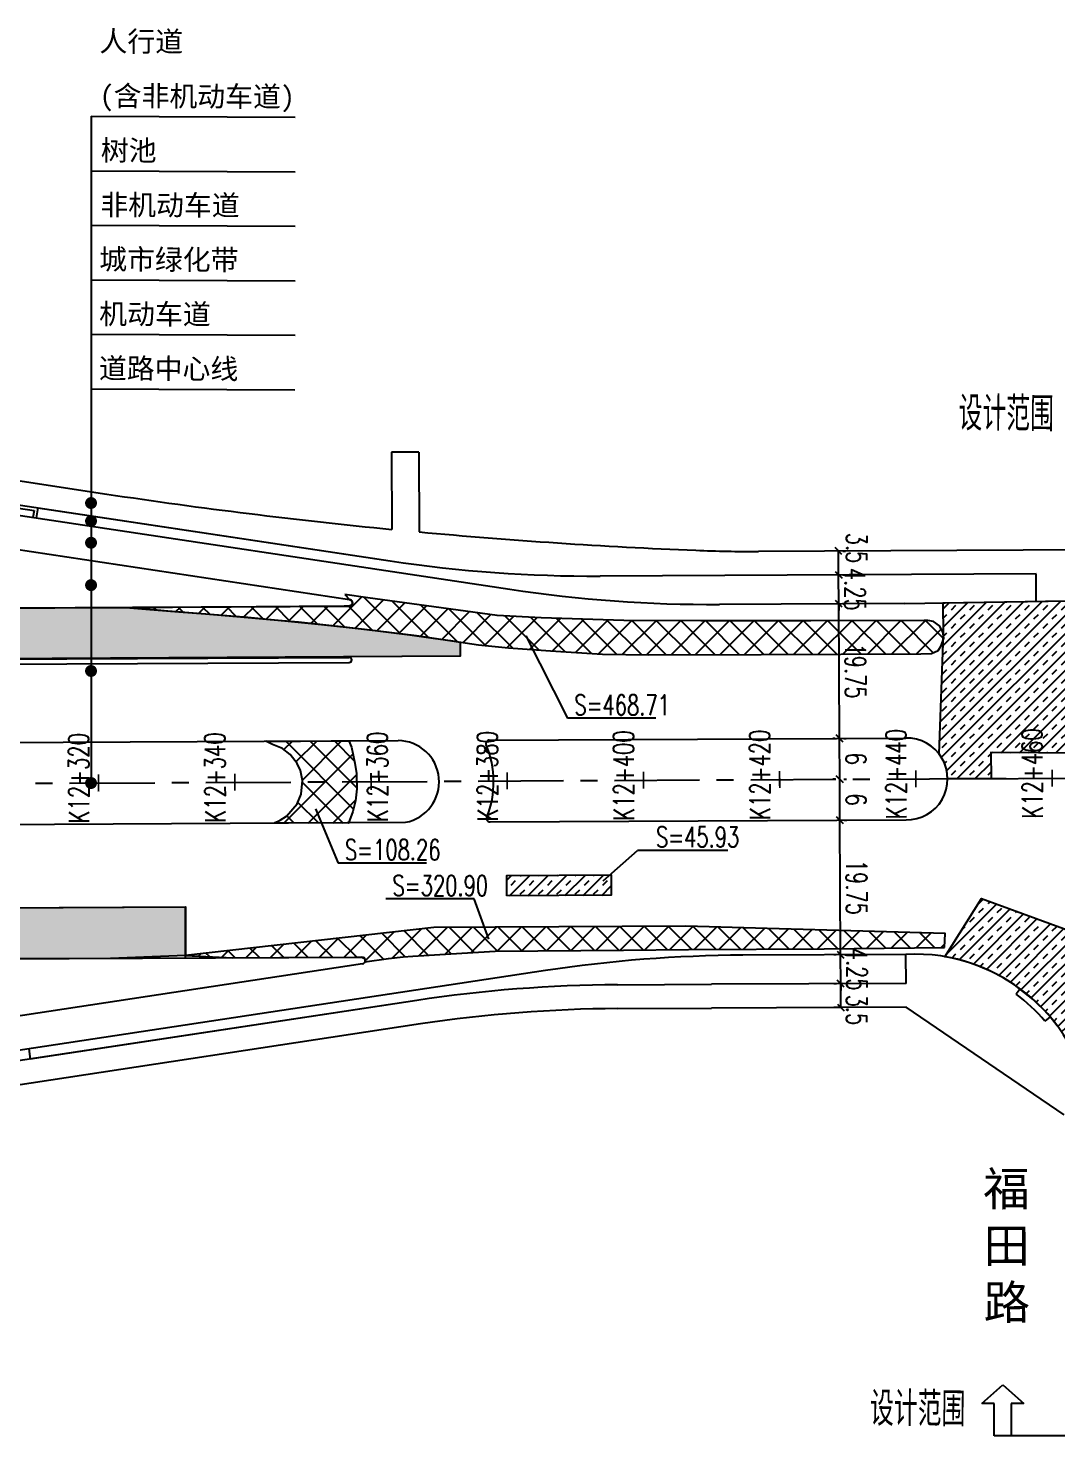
# Model space of a CAD drawing. Extents: x 113363 to 119694, y 18926 to 19620.
# Drawn here: x 116476.9 to 116627.9, y 19182.5 to 19389.1 of the extents above; entities that cross this region are included whole.
import ezdxf
from ezdxf.enums import TextEntityAlignment as Align

# ---------------------------------------------------------------- set-up
doc = ezdxf.new("R2010")
doc.units = 0
doc.linetypes.add('CENTER', pattern=[2, 1.25, -0.25, 0.25, -0.25])
doc.linetypes.add('CONTINOUS', pattern=[0])
for name, color, linetype in [('AXIS', 2, 'Continuous'), ('SGFW', 4, 'Continuous'), ('SZ-ZH-DIM', 7, 'Continuous'), ('人行道', 1, 'Continuous'), ('功能带', 2, 'Continuous'), ('对应标注', 1, 'Continuous'), ('护拦', 5, 'FENCELINE1'), ('无障碍', 3, 'Continuous'), ('树池绿化', 3, 'Continuous'), ('横断面宽度标注', 7, 'Continuous'), ('现状', 5, 'Continuous'), ('立道牙', 5, 'Continuous'), ('计量填充层1', 30, 'Continuous'), ('计量填充层2', 241, 'Continuous'), ('设计范围', 4, 'Continuous'), ('路网路名', 7, 'Continuous'), ('辅助填充', 3, 'Continuous')]:
    doc.layers.add(name, color=color, linetype=linetype)
doc.styles.add('H1', font='')
doc.styles.add('hysztext', font='txtd.shx', dxfattribs={"width": 0.7, "bigfont": 'hztxt.shx'})
doc.styles.add('HZO', font='', dxfattribs={"height": 15})
doc.styles.add('HZTXT', font='ROMANS', dxfattribs={"width": 0.75, "bigfont": 'HZTXT'})
doc.styles.add('txtd', font='txtd.shx', dxfattribs={"width": 0.7, "bigfont": 'hztxt.shx'})
doc.styles.get('H1').set_extended_font_data('宋体')
doc.styles.get('HZO').set_extended_font_data('宋体')
doc.linetypes.add('FENCELINE1', pattern='A,0.25,-0.1,[133,ltypeshp.shx,S=0.1,R=0,X=-0.1,Y=0],-0.1,1', length=1.45)
doc.dimstyles.get("Standard").update_dxf_attribs({"dimtxt": 3, "dimasz": 1, "dimexe": 1, "dimexo": 0.625, "dimgap": 0.9, "dimtad": 1, "dimdsep": 46, "dimtxsty": 'txtd', "dimblk": 'OBLIQUE', "dimcen": 0.09, "dimclrd": 256, "dimadec": 0, "dimazin": 0, "dimtfac": 1, "dimtix": 1, "dimtmove": 2, "dimatfit": 3, "dimfxl": 1, "dimtolj": 1, "dimtzin": 0, "dimlwd": -1, "dimarcsym": 0})

# ---------------------------------------------------------------- blocks, each defined once
blk = doc.blocks.new('_Oblique')
at = {"color": 0, "linetype": 'ByBlock', "lineweight": -2}
blk.add_line((-0.5, -0.5), (0.5, 0.5), dxfattribs=at)
blk = doc.blocks.new('*U155')
at = {"layer": '横断面宽度标注', "color": 0, "linetype": 'CONTINOUS', "lineweight": -2, "transparency": 16777216}
for p, q in [((116596.41, 19248.86), (116595.19, 19248.85)), ((116596.43, 19245.36), (116595.2, 19245.35))]:
    blk.add_line(p, q, dxfattribs=at)
at = {"layer": '横断面宽度标注', "linetype": 'CONTINOUS', "transparency": 16777216}
blk.add_line((116596.2, 19245.36), (116596.19, 19248.86), dxfattribs=at)
for p, rotation in [((116596.19, 19248.86), 90.28595695185344), ((116596.2, 19245.36), 270.2859569518534)]:
    blk.add_blockref('_Oblique', p, dxfattribs=dict(at, rotation=rotation))
at = {"layer": '横断面宽度标注', "color": 0, "linetype": 'CONTINOUS', "transparency": 16777216, "insert": (116598.53, 19245), "char_height": 3, "width": 0.000000001, "attachment_point": 5, "rotation": 270.286, "style": 'txtd'}
blk.add_mtext('\\A1;3.5', dxfattribs=at)
blk = doc.blocks.new('*U167')
at = {"layer": '横断面宽度标注', "linetype": 'CONTINOUS', "transparency": 16777216}
for p, q in [((116596.17, 19253.11), (116596.16, 19254.11)), ((116596.19, 19248.86), (116596.17, 19253.11)), ((116596.19, 19248.86), (116596.19, 19247.86))]:
    blk.add_line(p, q, dxfattribs=at)
at = {"layer": '横断面宽度标注', "color": 0, "linetype": 'CONTINOUS', "lineweight": -2, "transparency": 16777216}
for p, q in [((116596.79, 19253.11), (116597.17, 19253.11)), ((116595.56, 19248.85), (116595.19, 19248.85))]:
    blk.add_line(p, q, dxfattribs=at)
at = {"layer": '横断面宽度标注', "linetype": 'CONTINOUS', "transparency": 16777216}
for p, rotation in [((116596.17, 19253.11), 270.285956951854), ((116596.19, 19248.86), 90.28595695185399)]:
    blk.add_blockref('_Oblique', p, dxfattribs=dict(at, rotation=rotation))
at = {"layer": '横断面宽度标注', "color": 0, "linetype": 'CONTINOUS', "transparency": 16777216, "insert": (116598.58, 19250.99), "char_height": 3, "width": 0.000000001, "attachment_point": 5, "rotation": 270.286, "style": 'txtd'}
blk.add_mtext('\\A1;4.25', dxfattribs=at)
blk = doc.blocks.new('*U179')
at = {"layer": '横断面宽度标注', "linetype": 'CONTINOUS', "transparency": 16777216}
blk.add_line((116596.17, 19253.11), (116596.07, 19272.86), dxfattribs=at)
at = {"layer": '横断面宽度标注', "color": 0, "linetype": 'CONTINOUS', "lineweight": -2, "transparency": 16777216}
for p, q in [((116596.69, 19272.86), (116597.07, 19272.86)), ((116595.54, 19253.1), (116595.17, 19253.1))]:
    blk.add_line(p, q, dxfattribs=at)
at = {"layer": '横断面宽度标注', "linetype": 'CONTINOUS', "transparency": 16777216}
for p, rotation in [((116596.07, 19272.86), 90.28595695185399), ((116596.17, 19253.11), 270.285956951854)]:
    blk.add_blockref('_Oblique', p, dxfattribs=dict(at, rotation=rotation))
at = {"layer": '横断面宽度标注', "color": 0, "linetype": 'CONTINOUS', "transparency": 16777216, "insert": (116598.52, 19262.99), "char_height": 3, "width": 0.000000001, "attachment_point": 5, "rotation": 270.286, "style": 'txtd'}
blk.add_mtext('\\A1;19.75', dxfattribs=at)
blk = doc.blocks.new('*U190')
at = {"layer": '横断面宽度标注', "linetype": 'CONTINOUS', "transparency": 16777216}
blk.add_line((116596.07, 19272.86), (116596.04, 19278.86), dxfattribs=at)
at = {"layer": '横断面宽度标注', "color": 0, "linetype": 'CONTINOUS', "lineweight": -2, "transparency": 16777216}
for p, q in [((116596.66, 19278.86), (116597.04, 19278.86)), ((116596.69, 19272.86), (116597.07, 19272.86))]:
    blk.add_line(p, q, dxfattribs=at)
at = {"layer": '横断面宽度标注', "linetype": 'CONTINOUS', "transparency": 16777216}
for p, rotation in [((116596.04, 19278.86), 90.28595695185399), ((116596.07, 19272.86), 270.285956951854)]:
    blk.add_blockref('_Oblique', p, dxfattribs=dict(at, rotation=rotation))
at = {"layer": '横断面宽度标注', "color": 0, "linetype": 'CONTINOUS', "transparency": 16777216, "insert": (116598.45, 19275.87), "char_height": 3, "width": 0.000000001, "attachment_point": 5, "rotation": 270.286, "style": 'txtd'}
blk.add_mtext('\\A1;6', dxfattribs=at)
blk = doc.blocks.new('*U192')
at = {"layer": '横断面宽度标注', "linetype": 'CONTINOUS', "transparency": 16777216}
blk.add_line((116596.04, 19278.86), (116596.01, 19284.86), dxfattribs=at)
at = {"layer": '横断面宽度标注', "color": 0, "linetype": 'CONTINOUS', "lineweight": -2, "transparency": 16777216}
for p, q in [((116596.63, 19284.86), (116597.01, 19284.86)), ((116595.41, 19278.85), (116595.04, 19278.85))]:
    blk.add_line(p, q, dxfattribs=at)
at = {"layer": '横断面宽度标注', "linetype": 'CONTINOUS', "transparency": 16777216}
for p, rotation in [((116596.01, 19284.86), 90.28595695185399), ((116596.04, 19278.86), 270.285956951854)]:
    blk.add_blockref('_Oblique', p, dxfattribs=dict(at, rotation=rotation))
at = {"layer": '横断面宽度标注', "color": 0, "linetype": 'CONTINOUS', "transparency": 16777216, "insert": (116598.42, 19281.87), "char_height": 3, "width": 0.000000001, "attachment_point": 5, "rotation": 270.286, "style": 'txtd'}
blk.add_mtext('\\A1;6', dxfattribs=at)
blk = doc.blocks.new('*U193')
at = {"layer": '横断面宽度标注', "linetype": 'CONTINOUS', "transparency": 16777216}
blk.add_line((116596.01, 19284.86), (116595.91, 19304.61), dxfattribs=at)
at = {"layer": '横断面宽度标注', "color": 0, "linetype": 'CONTINOUS', "lineweight": -2, "transparency": 16777216}
for p, q in [((116596.53, 19304.61), (116596.91, 19304.61)), ((116595.38, 19284.85), (116595.01, 19284.85))]:
    blk.add_line(p, q, dxfattribs=at)
at = {"layer": '横断面宽度标注', "linetype": 'CONTINOUS', "transparency": 16777216}
for p, rotation in [((116595.91, 19304.61), 90.28595695185399), ((116596.01, 19284.86), 270.285956951854)]:
    blk.add_blockref('_Oblique', p, dxfattribs=dict(at, rotation=rotation))
at = {"layer": '横断面宽度标注', "color": 0, "linetype": 'CONTINOUS', "transparency": 16777216, "insert": (116598.36, 19294.74), "char_height": 3, "width": 0.000000001, "attachment_point": 5, "rotation": 270.286, "style": 'txtd'}
blk.add_mtext('\\A1;19.75', dxfattribs=at)
blk = doc.blocks.new('*U194')
at = {"layer": '横断面宽度标注', "linetype": 'CONTINOUS', "transparency": 16777216}
for p, q in [((116595.89, 19308.86), (116595.88, 19309.86)), ((116595.91, 19304.61), (116595.89, 19308.86)), ((116595.91, 19304.61), (116595.91, 19303.61))]:
    blk.add_line(p, q, dxfattribs=at)
at = {"layer": '横断面宽度标注', "color": 0, "linetype": 'CONTINOUS', "lineweight": -2, "transparency": 16777216}
for p, q in [((116596.51, 19308.86), (116596.89, 19308.86)), ((116596.53, 19304.61), (116596.91, 19304.61))]:
    blk.add_line(p, q, dxfattribs=at)
at = {"layer": '横断面宽度标注', "linetype": 'CONTINOUS', "transparency": 16777216}
for p, rotation in [((116595.89, 19308.86), 270.285956951854), ((116595.91, 19304.61), 90.28595695185399)]:
    blk.add_blockref('_Oblique', p, dxfattribs=dict(at, rotation=rotation))
at = {"layer": '横断面宽度标注', "color": 0, "linetype": 'CONTINOUS', "transparency": 16777216, "insert": (116598.3, 19306.74), "char_height": 3, "width": 0.000000001, "attachment_point": 5, "rotation": 270.286, "style": 'txtd'}
blk.add_mtext('\\A1;4.25', dxfattribs=at)
blk = doc.blocks.new('*U195')
at = {"layer": '横断面宽度标注', "linetype": 'CONTINOUS', "transparency": 16777216}
blk.add_line((116595.89, 19308.86), (116595.87, 19312.36), dxfattribs=at)
at = {"layer": '横断面宽度标注', "color": 0, "linetype": 'CONTINOUS', "lineweight": -2, "transparency": 16777216}
for p, q in [((116596.49, 19312.36), (116596.87, 19312.36)), ((116596.51, 19308.86), (116596.89, 19308.86))]:
    blk.add_line(p, q, dxfattribs=at)
at = {"layer": '横断面宽度标注', "linetype": 'CONTINOUS', "transparency": 16777216}
for p, rotation in [((116595.87, 19312.36), 90.28595695185399), ((116595.89, 19308.86), 270.285956951854)]:
    blk.add_blockref('_Oblique', p, dxfattribs=dict(at, rotation=rotation))
at = {"layer": '横断面宽度标注', "color": 0, "linetype": 'CONTINOUS', "transparency": 16777216, "insert": (116598.53, 19312.8), "char_height": 3, "width": 0.000000001, "attachment_point": 5, "rotation": 270.286, "style": 'txtd'}
blk.add_mtext('\\A1;3.5', dxfattribs=at)

msp = doc.modelspace()

# ---------------------------------------------------------------- hatches: boundary and pattern name
at = {"layer": '计量填充层1'}
h = msp.add_hatch(dxfattribs=at)
h.set_pattern_fill('NET', color=256, scale=0.8, angle=45, style=0)
h.paths.add_polyline_path([(116523.404, 19305.959), (116524.063, 19305.242), (116524.354, 19305.088), (116524.488, 19304.761), (116524.359, 19304.412), (116523.991, 19304.247), (116523.293, 19304.244), (116522.65, 19304.241), (116516.674, 19304.211), (116510.369, 19304.179), (116502.288, 19304.139), (116492.193, 19304.089), (116497.401, 19303.565), (116509.128, 19302.636), (116519.969, 19301.594), (116526.286, 19300.908), (116533.914, 19299.942), (116538.434, 19299.272), (116543.018, 19298.594), (116547.41, 19298.127), (116553.602, 19297.712), (116561.198, 19297.203), (116568.033, 19297.139), (116584.522, 19297.162), (116607.978, 19297.28), (116609.505, 19297.31), (116610.494, 19297.779), (116610.956, 19298.441), (116611.312, 19299.566), (116611.189, 19300.488), (116610.677, 19301.387), (116609.839, 19301.997), (116608.968, 19302.168), (116608.422, 19302.15), (116591.815, 19302.124), (116575.658, 19302.096), (116564.363, 19302.146), (116552.186, 19302.578), (116545.749, 19302.912), (116536.431, 19304.183), (116526.752, 19305.503)])
h = msp.add_hatch(dxfattribs=at)
h.set_pattern_fill('NET', color=256, scale=0.8, angle=45, style=0)
h.set_pattern_definition([(45, (-0.0498, -0.2383), (-1.796051224, 1.796051224), []), (135, (-0.0498, -0.2383), (-1.796051224, -1.796051224), [])])
h.paths.add_polyline_path([(116511.764, 19284.436), (116516.868, 19284.461), (116523.964, 19284.497), (116524.345, 19283.577), (116524.848, 19281.212), (116525.098, 19279.681), (116525.158, 19277.465), (116524.951, 19275.689), (116524.569, 19274.114), (116523.926, 19272.411), (116513.056, 19272.442), (116513.875, 19272.836), (116514.808, 19273.418), (116516.398, 19275.239), (116516.984, 19276.686), (116517.158, 19278.667), (116516.853, 19280.139), (116516.397, 19281.152), (116515.356, 19282.5), (116514.204, 19283.375), (116512.766, 19283.981)])
h = msp.add_hatch(dxfattribs=at)
h.set_pattern_fill('NET', color=256, scale=0.8, angle=45, style=0)
h.paths.add_polyline_path([(116611.43, 19254.17), (116611.531, 19256.199), (116599.45, 19256.551), (116585.378, 19256.962), (116573.461, 19257.311), (116545.448, 19257.136), (116536.461, 19257.08), (116500, 19253.01), (116506.939, 19252.662), (116513.821, 19252.696), (116524.811, 19252.751), (116525.882, 19252.756), (116526.284, 19252.556), (116526.383, 19252.294), (116526.309, 19252.042), (116529.797, 19252.539), (116531.949, 19252.795), (116533.376, 19252.891), (116538.94, 19253.237), (116545.43, 19253.641), (116564.31, 19253.778), (116573.824, 19253.848), (116593.745, 19253.993)])
at = {"layer": '计量填充层2'}
h = msp.add_hatch(dxfattribs=at)
h.set_pattern_fill('TRANS', color=256, scale=0.4, angle=45, style=0)
h.paths.add_polyline_path([(116540.299, 19298.996), (116540.311, 19296.918), (116428.995, 19296.273), (116429.491, 19296.813), (116429.31, 19297.159), (116427.362, 19297.347), (116378.402, 19299.551), (116368.314, 19299.97), (116323.077, 19299.744), (116307.22, 19299.789), (116258.99, 19299.557), (116213.718, 19299.368), (116192.121, 19299.322), (116178.041, 19299.293), (116135.653, 19298.809), (115975.916, 19298.012), (115968.203, 19299.301), (115910.417, 19299.671), (115904.744, 19300), (115890.385, 19299.835), (115810.954, 19299.439), (115785.566, 19299.335), (115774.813, 19299.672), (115768.256, 19300.592), (115763.076, 19302.963), (115755.183, 19308.803), (115755.276, 19309.789), (115752.029, 19313.518), (115749.546, 19317.026), (115747.688, 19320.46), (115754.376, 19323.854), (115756.562, 19320.169), (115759.085, 19316.888), (115761.579, 19314.358), (115764.2, 19312.258), (115768.175, 19309.885), (115770.958, 19308.684), (115775.48, 19307.39), (115779.964, 19306.828), (115782.958, 19306.799), (115813.309, 19306.95), (115820.588, 19306.911), (115824.175, 19307.333), (115825.464, 19308.625), (115825.757, 19310.48), (115824.996, 19312.038), (115823.86, 19312.803), (115822.781, 19312.998), (115822.759, 19317.498), (115823.695, 19317.502), (115825.276, 19317.705), (115827.002, 19318.474), (115827.884, 19319.174), (115828.817, 19320.323), (115829.454, 19321.706), (115829.69, 19322.823), (115829.729, 19323.517), (115836.729, 19323.51), (115836.763, 19316.818), (115837.165, 19314.688), (115837.529, 19313.913), (115838.404, 19312.723), (115839.792, 19311.634), (115841.2, 19311.054), (115842.341, 19310.862), (115844.377, 19310.855), (115899.932, 19311.133), (115914.942, 19309.208), (115968.249, 19309.474), (115970.303, 19309.847), (115971.646, 19310.548), (115972.499, 19311.269), (115973.211, 19312.145), (115973.934, 19313.647), (115974.167, 19314.687), (115974.219, 19315.504), (115981.219, 19315.538), (115981.328, 19314.427), (115981.634, 19313.375), (115982.143, 19312.368), (115982.805, 19311.505), (115983.433, 19310.914), (115984.433, 19310.254), (115985.468, 19309.829), (115986.511, 19309.61), (115987.249, 19309.569), (116042.766, 19309.846), (116026.556, 19308.632), (116000, 19306.689), (115991.087, 19306.699), (115990.486, 19306.545), (115989.792, 19305.895), (115989.485, 19305.536), (115989.074, 19304.298), (115989.17, 19303.575), (115989.521, 19302.694), (115990.064, 19302.117), (115990.795, 19301.699), (116009.429, 19301.888), (116074.154, 19302.21), (116091.21, 19302.299), (116094.412, 19302.542), (116096.229, 19302.798), (116099.082, 19303.264), (116101.221, 19303.718), (116103.949, 19304.365), (116107.439, 19305.429), (116109.32, 19306.119), (116111.374, 19307.06), (116116.209, 19309.785), (116117.565, 19310.591), (116118.858, 19311.465), (116120.48, 19312.709), (116121.791, 19313.741), (116124.353, 19315.414), (116126.322, 19316.884), (116128.102, 19318.451), (116129.505, 19319.88), (116131.078, 19321.74), (116134.23, 19325.789), (116139.751, 19321.49), (116137.773, 19318.95), (116136.288, 19316.982), (116134.802, 19315.3), (116133.344, 19313.783), (116131.514, 19312.101), (116130.301, 19310.834), (116128.714, 19309.155), (116127.596, 19307.791), (116127.292, 19307.005), (116127.356, 19306.092), (116127.743, 19305.402), (116128.78, 19304.769), (116158.924, 19305.483), (116183.112, 19305.946), (116216.353, 19306.204), (116233.412, 19306.383), (116249.513, 19306.673), (116253.988, 19307.22), (116261.527, 19309.277), (116265.899, 19311.446), (116269.208, 19313.464), (116273.202, 19315.896), (116276.102, 19317.666), (116280.35, 19312.102), (116279.615, 19311.554), (116278.453, 19310.736), (116277.409, 19310.049), (116275.62, 19308.972), (116274.664, 19308.445), (116274.4, 19308.017), (116274.584, 19307.617), (116274.782, 19307.518), (116274.902, 19307.504), (116332.927, 19307.794), (116333.625, 19307.934), (116334.049, 19308.433), (116333.934, 19309.371), (116333.13, 19309.97), (116332.154, 19310.61), (116331.308, 19311.189), (116329.72, 19312.337), (116328.264, 19313.465), (116326.227, 19315.177), (116324.206, 19317.046), (116329.081, 19322.07), (116330.042, 19321.068), (116332.54, 19319.01), (116334.727, 19317.345), (116337.335, 19315.593), (116340.862, 19313.575), (116345.37, 19311.511), (116352.09, 19309.365), (116355.157, 19308.72), (116357.515, 19308.359), (116360.781, 19308.047), (116373.846, 19307.998), (116417.222, 19308.214), (116417.69, 19308.546), (116417.714, 19308.788), (116417.421, 19309.192), (116416.777, 19309.709), (116415.548, 19310.74), (116413.751, 19312.359), (116411.57, 19314.523), (116410.344, 19315.849), (116408.817, 19317.626), (116407.45, 19319.378), (116398.908, 19330.743), (116404.504, 19334.948), (116413.45, 19323.045), (116415.483, 19320.602), (116416.903, 19319.076), (116418.16, 19317.825), (116420.043, 19316.107), (116421.86, 19314.606), (116423.68, 19313.24), (116425.301, 19312.126), (116427.22, 19310.925), (116429.207, 19309.803), (116431.546, 19308.63), (116433.796, 19307.641), (116436.074, 19306.763), (116438.697, 19305.92), (116441.571, 19305.167), (116444.323, 19304.614), (116445.884, 19304.372), (116447.772, 19304.145), (116450.516, 19303.944), (116452.873, 19303.893), (116456.54, 19303.911), (116487.254, 19304.064), (116491.219, 19304.055), (116506.4, 19302.852), (116509.727, 19302.578), (116512.404, 19302.321), (116516.598, 19301.96), (116523.737, 19301.185), (116528.205, 19300.665), (116532.946, 19300.064), (116536.695, 19299.53)])
h.paths.add_polyline_path([(116254.058, 19304.92), (116268.677, 19304.92), (116268.677, 19300.849), (116254.058, 19300.849)])
h = msp.add_hatch(dxfattribs=at)
h.set_pattern_fill('TRANS', color=256, scale=0.3, angle=45, style=0)
edge = h.paths.add_edge_path()
edge.add_line((116611.302, 19300.016), (116611.226, 19304.746))
edge.add_line((116611.226, 19304.746), (116635.265, 19305.133))
edge.add_line((116635.265, 19305.133), (116636.633, 19305.216))
edge.add_line((116636.633, 19305.216), (116637.758, 19305.584))
edge.add_line((116637.758, 19305.584), (116638.605, 19306.085))
edge.add_line((116638.605, 19306.085), (116639.311, 19306.713))
edge.add_line((116639.311, 19306.713), (116640.054, 19307.75))
edge.add_line((116640.054, 19307.75), (116640.541, 19309.077))
edge.add_line((116640.541, 19309.077), (116640.634, 19309.872))
edge.add_line((116640.634, 19309.872), (116640.634, 19330.735))
edge.add_line((116640.634, 19330.735), (116656.634, 19330.735))
edge.add_line((116656.634, 19330.735), (116656.612, 19306.159))
edge.add_line((116656.612, 19306.159), (116657.203, 19304.385))
edge.add_line((116657.203, 19304.385), (116657.73, 19303.157))
edge.add_line((116657.73, 19303.157), (116658.63, 19301.867))
edge.add_line((116658.63, 19301.867), (116659.69, 19300.513))
edge.add_line((116659.69, 19300.513), (116660.534, 19299.785))
edge.add_line((116660.534, 19299.785), (116661.612, 19299.062))
edge.add_line((116661.612, 19299.062), (116663.135, 19298.341))
edge.add_line((116663.135, 19298.341), (116664.434, 19297.954))
edge.add_line((116664.434, 19297.954), (116666.104, 19297.723))
edge.add_line((116666.104, 19297.723), (116667.622, 19297.714))
edge.add_line((116667.622, 19297.714), (116682.668, 19297.789))
edge.add_line((116682.668, 19297.789), (116682.698, 19291.789))
edge.add_line((116682.698, 19291.789), (116639.318, 19291.844))
edge.add_line((116639.318, 19291.844), (116639.318, 19282.65))
edge.add_line((116639.318, 19282.65), (116618.257, 19282.771))
edge.add_line((116618.257, 19282.771), (116618.276, 19278.968))
edge.add_line((116618.276, 19278.968), (116611.894, 19278.936))
edge.add_line((116611.894, 19278.936), (116611.753, 19280.199))
edge.add_line((116611.753, 19280.199), (116611.367, 19281.366))
edge.add_line((116611.367, 19281.366), (116610.636, 19282.583))
edge.add_line((116610.636, 19282.583), (116611.273, 19300.199))
h = msp.add_hatch(dxfattribs=at)
h.set_pattern_fill('TRANS', color=256, scale=0.4, angle=45, style=0)
h.paths.add_polyline_path([(116500, 19260.127), (116500, 19253.01), (116488.979, 19252.572), (116479.247, 19252.523), (116474.11, 19252.498), (116467.083, 19252.497), (116460.868, 19252.444), (116453.304, 19252.381), (116448.486, 19252.014), (116445.247, 19251.637), (116439.509, 19250.439), (116433.815, 19248.075), (116430.231, 19246.091), (116425.109, 19242.714), (116421.641, 19239.673), (116418.945, 19237.366), (116415.232, 19233.116), (116409.71, 19237.415), (116413.473, 19242.248), (116415.17, 19244.427), (116417.558, 19247.494), (116417.763, 19247.757), (116417.965, 19248.505), (116417.63, 19249.126), (116416.91, 19249.369), (116416.147, 19249.284), (116414.857, 19249.139), (116413.785, 19249.69), (116409.74, 19249.673), (116400.714, 19249.321), (116380.003, 19248.514), (116367.91, 19248.094), (116353.608, 19247.899), (116341.994, 19247.863), (116327.205, 19247.817), (116313.604, 19247.74), (116301.847, 19247.654), (116294.703, 19247.362), (116291.175, 19247.084), (116287.903, 19246.683), (116285.515, 19246.295), (116282.543, 19245.079), (116278.935, 19243.584), (116273.828, 19241.252), (116270.022, 19239.341), (116267.286, 19237.504), (116265.004, 19235.597), (116263.05, 19233.171), (116261.754, 19231.536), (116260.642, 19230.61), (116254.947, 19234.68), (116256.19, 19236.333), (116257.172, 19237.528), (116258.432, 19238.942), (116259.724, 19240.27), (116261.462, 19241.886), (116263.064, 19243.226), (116264.497, 19244.318), (116265.336, 19244.914), (116265.648, 19245.127), (116266.035, 19245.639), (116266.004, 19246.352), (116265.698, 19246.745), (116265.347, 19246.92), (116264.796, 19246.953), (116247.756, 19246.868), (116231.93, 19246.789), (116222.697, 19246.743), (116218.106, 19246.72), (116216.029, 19246.71), (116212.788, 19246.693), (116210.127, 19246.68), (116209.27, 19246.676), (116208.825, 19246.399), (116208.773, 19246.142), (116208.898, 19245.844), (116209.162, 19245.672), (116210.066, 19245.208), (116213.039, 19243.741), (116215.121, 19242.056), (116217.384, 19240.29), (116219.167, 19238.71), (116220.958, 19236.925), (116222.067, 19235.705), (116223.6, 19233.844), (116224.388, 19232.796), (116225.562, 19231.061), (116226.242, 19230.014), (116220.277, 19226.36), (116219.352, 19227.79), (116218.283, 19229.274), (116216.678, 19231.233), (116215.253, 19232.755), (116213.986, 19234.299), (116212.072, 19236.109), (116210.102, 19237.681), (116208.175, 19239.058), (116206.092, 19240.385), (116204.771, 19241.148), (116202.908, 19242.127), (116199.303, 19243.728), (116196.309, 19244.787), (116193.455, 19245.585), (116191.061, 19246.104), (116188.752, 19246.48), (116184.864, 19246.839), (116181.323, 19246.944), (116137.055, 19248.115), (116129.163, 19248.323), (116128.553, 19248.283), (116128.1, 19248.088), (116127.775, 19247.826), (116127.62, 19247.637), (116127.466, 19247.386), (116130.084, 19243.764), (116130.858, 19242.682), (116128.354, 19242.772), (116128.092, 19242.696), (116127.958, 19242.312), (116128.028, 19242.162), (116128.473, 19241.608), (116129.203, 19241.138), (116130.684, 19240.135), (116132.358, 19238.919), (116134.043, 19237.598), (116137.365, 19234.677), (116140.101, 19231.898), (116142.594, 19229.03), (116143.844, 19227.485), (116144.87, 19226.342), (116138.765, 19221.172), (116135.888, 19224.641), (116133.938, 19226.996), (116131.928, 19229.355), (116130.287, 19231.262), (116128.173, 19233.684), (116126.612, 19235.472), (116124.326, 19237.507), (116121.531, 19239.824), (116119.29, 19241.47), (116116.696, 19243.187), (116113.697, 19244.884), (116110.191, 19246.409), (116105.617, 19247.995), (116102.545, 19248.879), (116097.679, 19249.75), (116094.28, 19250.132), (116079.428, 19250.258), (116066.844, 19250.219), (116059.866, 19250.198), (116051.76, 19250.308), (116047.276, 19250.369), (116041.289, 19250.62), (116039.148, 19250.771), (116034.996, 19251.09), (116030.886, 19251.43), (116026.463, 19251.973), (116022.519, 19252.497), (116020.118, 19252.828), (116016.022, 19253.317), (116011.84, 19253.691), (116023.804, 19253.75), (116031.456, 19253.788), (116040.759, 19253.835), (116050.92, 19253.886), (116062.461, 19253.943), (116069.99, 19253.981), (116077.397, 19254.018), (116087.497, 19254.068), (116095.21, 19254.107), (116107.798, 19254.169), (116138.237, 19254.321), (116152.343, 19254.392), (116174.911, 19254.504), (116202.24, 19254.497), (116222.144, 19254.74), (116241.573, 19254.796), (116267.164, 19254.965), (116283.772, 19255.048), (116298.657, 19255.122), (116310.723, 19255.182), (116342.314, 19255.34), (116359.078, 19255.424), (116373.144, 19255.701), (116388.987, 19256.348), (116402.624, 19256.88), (116417.849, 19257.473), (116428.722, 19257.897), (116428.986, 19259.773), (116453.727, 19259.896), (116453.666, 19272.146), (116463.972, 19272.197), (116464.033, 19259.947)])
h = msp.add_hatch(dxfattribs=at)
h.set_pattern_fill('TRANS', color=256, scale=0.3, angle=45, style=0)
h.paths.add_polyline_path([(116547.178, 19261.746), (116547.163, 19264.746), (116562.472, 19264.822), (116562.487, 19261.822)])
h = msp.add_hatch(dxfattribs=at)
h.set_pattern_fill('TRANS', color=256, scale=0.3, angle=45, style=0)
h.paths.add_polyline_path([(116611.484, 19252.815), (116616.871, 19261.341), (116632.928, 19255.498), (116634.731, 19254.102), (116636.739, 19252.265), (116639.163, 19249.531), (116640.571, 19247.584), (116641.627, 19245.876), (116642.681, 19243.868), (116643.594, 19241.76), (116644.395, 19239.425), (116645.315, 19236), (116646.915, 19233.61), (116648.457, 19232.507), (116650.458, 19231.843), (116652.702, 19231.86), (116654.58, 19232.493), (116655.756, 19233.263), (116656.661, 19234.16), (116657.436, 19235.318), (116657.972, 19236.676), (116658.587, 19239.426), (116659.453, 19242.277), (116660.214, 19244.247), (116661.069, 19246.116), (116662.228, 19248.267), (116663.181, 19249.8), (116664.708, 19251.94), (116666.74, 19254.333), (116667.606, 19255.232), (116667.925, 19255.546), (116681.345, 19260.709), (116694.806, 19264.579), (116696.985, 19260.026), (116691.846, 19258.433), (116688.129, 19256.7), (116685.048, 19254.827), (116680.938, 19251.55), (116679.392, 19250.022), (116676.105, 19246.01), (116673.606, 19241.869), (116672.268, 19238.934), (116670.71, 19234.041), (116669.633, 19222.197), (116669.75, 19182.778), (116669.75, 19182.487), (116664, 19182.487), (116664, 19215.522), (116663.848, 19216.053), (116663.668, 19216.267), (116663.272, 19216.484), (116662.842, 19216.51), (116662.528, 19216.404), (116662.19, 19216.109), (116662.062, 19215.868), (116662, 19215.522), (116662, 19182.487), (116641, 19182.487), (116641, 19215.522), (116640.934, 19215.879), (116640.714, 19216.222), (116640.469, 19216.406), (116640.199, 19216.502), (116639.922, 19216.519), (116639.545, 19216.413), (116639.277, 19216.214), (116639.088, 19215.932), (116639.006, 19215.631), (116639, 19215.522), (116639, 19182.487), (116633, 19182.487), (116633, 19229.611), (116632.69, 19231.848), (116632.277, 19233.715), (116631.582, 19235.964), (116630.644, 19238.231), (116629.588, 19240.245), (116627.977, 19242.689), (116626.585, 19244.405), (116624.458, 19246.545), (116621.705, 19248.697), (116620.112, 19249.696), (116618.297, 19250.652), (116616.334, 19251.492), (116615.114, 19251.921), (116613.789, 19252.312), (116612.388, 19252.644)])

# ---------------------------------------------------------------- linework, layer by layer
at = {"layer": 'AXIS', "color": 211, "linetype": 'CENTER', "ltscale": 10}
msp.add_line((113543.008, 19263.619), (119536.495, 19293.532), dxfattribs=at)
at = {"layer": 'SZ-ZH-DIM'}
for points in [[(116547.22, 19279.863, 0.25, 0.25, 0), (116547.233, 19277.363, 0.25, 0.25, 0)], [(116567.22, 19279.963, 0.25, 0.25, 0), (116567.232, 19277.463, 0.25, 0.25, 0)], [(116587.22, 19280.063, 0.25, 0.25, 0), (116587.232, 19277.563, 0.25, 0.25, 0)], [(116607.219, 19280.162, 0.25, 0.25, 0), (116607.232, 19277.662, 0.25, 0.25, 0)], [(116627.219, 19280.262, 0.25, 0.25, 0), (116627.232, 19277.762, 0.25, 0.25, 0)], [(116487.221, 19279.563, 0.25, 0.25, 0), (116487.233, 19277.063, 0.25, 0.25, 0)], [(116507.221, 19279.663, 0.25, 0.25, 0), (116507.233, 19277.163, 0.25, 0.25, 0)], [(116527.22, 19279.763, 0.25, 0.25, 0), (116527.233, 19277.263, 0.25, 0.25, 0)]]:
    msp.add_lwpolyline(points, format="xyseb", dxfattribs=at)
at = {"layer": '人行道', "linetype": 'Continuous'}
for p, q in [((116445.837, 19327.144), (116488.415, 19320.727)), ((116534.226, 19326.866), (116530.226, 19326.847)), ((116530.226, 19326.847), (116530.278, 19315.543)), ((116534.226, 19326.866), (116534.279, 19315.164))]:
    msp.add_line(p, q, dxfattribs=at)
at = {"layer": '人行道'}
for p, q in [((116634.149, 19312.547), (116584.106, 19312.297)), ((116563.443, 19245.193), (116577.233, 19245.262)), ((116605.796, 19245.405), (116577.233, 19245.262)), ((116629, 19229.611), (116605.796, 19245.405)), ((116534.468, 19242.937), (116447.415, 19229.742))]:
    msp.add_line(p, q, dxfattribs=at)
at = {"layer": '人行道', "linetype": 'Continuous'}
for start, end in [(261.42917, 264.450591), (264.738478, 267.656616)]:
    msp.add_arc((116607.641, 20111.793), 800, start, end, dxfattribs=at)
at = {"layer": '人行道', "linetype": 'CONTINOUS'}
msp.add_arc((116583.108, 19512.295), 200, 267.65662, 270.28596, dxfattribs=at)
at = {"layer": '人行道'}
msp.add_arc((116564.441, 19045.196), 200, 90.28596, 98.61896, dxfattribs=at)
at = {"layer": '功能带', "linetype": 'CONTINOUS'}
for p, q in [((116486.117, 19376.179), (116486.117, 19278.308)), ((116486.117, 19376.179), (116516.107, 19376.029)), ((116486.157, 19368.179), (116516.107, 19368.029)), ((116486.157, 19360.179), (116516.107, 19360.029)), ((116486.117, 19352.179), (116516.067, 19352.029)), ((116486.117, 19344.179), (116516.067, 19344.029)), ((116486.077, 19336.179), (116516.027, 19336.029))]:
    msp.add_line(p, q, dxfattribs=at)
for points in [[(116485.747, 19319.464, 1, 1, 1), (116486.487, 19319.341, 1, 1, 1)], [(116485.747, 19316.821, 1, 1, 1), (116486.487, 19316.699, 1, 1, 1)], [(116485.747, 19313.637, 1, 1, 1), (116486.487, 19313.514, 1, 1, 1)], [(116485.747, 19307.417, 1, 1, 1), (116486.487, 19307.295, 1, 1, 1)], [(116485.747, 19294.813, 1, 1, 1), (116486.487, 19294.691, 1, 1, 1)], [(116485.747, 19278.369, 1, 1, 1), (116486.487, 19278.247, 1, 1, 1)]]:
    msp.add_lwpolyline(points, format="xyseb", close=True, dxfattribs=at)
at = {"layer": '对应标注', "linetype": 'CONTINOUS'}
for p, q in [((116549.949, 19299.891), (116556.075, 19287.803)), ((116569.047, 19287.803), (116556.075, 19287.803)), ((116519.074, 19274.499), (116522.391, 19266.56)), ((116561.301, 19263.972), (116566.342, 19268.398)), ((116579.636, 19268.398), (116566.342, 19268.398)), ((116535.364, 19266.56), (116522.391, 19266.56)), ((116542.352, 19261.299), (116529.38, 19261.299)), ((116544.501, 19255.379), (116542.352, 19261.299))]:
    msp.add_line(p, q, dxfattribs=at)
at = {"layer": '护拦', "ltscale": 2}
msp.add_line((116611.894, 19278.936), (116716.386, 19279.457), dxfattribs=at)
at = {"layer": '无障碍', "linetype": 'CONTINOUS'}
for p, q in [((116472.8, 19319.036), (116477.744, 19318.29)), ((116477.744, 19318.29), (116477.584, 19317.303)), ((116622.532, 19248.113), (116621.938, 19247.308)), ((116626.945, 19243.988), (116626.182, 19243.342))]:
    msp.add_line(p, q, dxfattribs=at)
msp.add_arc((116607.089, 19227.163), 25.026, 40.27719, 53.606, dxfattribs=at)
at = {"layer": '树池绿化', "linetype": 'CONTINOUS'}
for p, q in [((116445.315, 19323.684), (116530.052, 19310.912)), ((116478.319, 19318.709), (116478.078, 19317.229)), ((116478.319, 19318.709), (116530.052, 19310.912)), ((116624.891, 19309.001), (116560.857, 19308.681)), ((116624.891, 19309.001), (116560.857, 19308.681)), ((116624.911, 19304.967), (116624.891, 19309.001)), ((116624.911, 19304.967), (116624.891, 19309.001)), ((116605.778, 19248.905), (116605.757, 19253.155)), ((116605.778, 19248.905), (116605.757, 19253.155)), ((116563.425, 19248.693), (116577.216, 19248.762)), ((116563.425, 19248.693), (116577.216, 19248.762)), ((116605.778, 19248.905), (116577.216, 19248.762)), ((116605.778, 19248.905), (116577.216, 19248.762)), ((116533.944, 19246.398), (116446.891, 19233.203)), ((116533.944, 19246.398), (116477.201, 19237.797)), ((116476.98, 19239.281), (116477.201, 19237.797))]:
    msp.add_line(p, q, dxfattribs=at)
for centre, radius, start, end in [((116559.859, 19508.679), 200, 261.42917, 270.28596), ((116559.859, 19508.679), 200, 261.42917, 270.28596), ((116564.441, 19045.196), 203.5, 90.28596, 98.61896), ((116564.441, 19045.196), 203.5, 90.28596, 98.61896)]:
    msp.add_arc(centre, radius, start, end, dxfattribs=at)
at = {"layer": '现状'}
for p, q in [((116445.092, 19322.2), (116547.606, 19306.75)), ((116444.347, 19317.256), (116524.063, 19305.242)), ((116525.959, 19251.762), (116445.917, 19239.629)), ((116552.84, 19250.779), (116446.666, 19234.686))]:
    msp.add_line(p, q, dxfattribs=at)
at = {"layer": '立道牙'}
for p, q in [((116605.5, 19304.654), (116635.265, 19305.133)), ((116453.039, 19303.893), (116523.991, 19304.247)), ((116605.5, 19304.654), (116578.41, 19304.519)), ((116451.502, 19296.385), (116524.028, 19296.747)), ((116342.997, 19295.094), (116524.032, 19295.997)), ((116544.596, 19284.6), (116605.742, 19284.905)), ((116544.697, 19272.6), (116605.802, 19272.905)), ((116605.757, 19253.155), (116581.814, 19253.035)), ((116454.436, 19252.399), (116525.882, 19252.756))]:
    msp.add_line(p, q, dxfattribs=at)
at = {"layer": '立道牙', "ltscale": 10}
for p, q in [((116355.49, 19283.656), (116531.196, 19284.533)), ((116355.638, 19271.657), (116532.302, 19272.538))]:
    msp.add_line(p, q, dxfattribs=at)
at = {"layer": '立道牙'}
for centre, radius, start, end in [((116523.988, 19304.747), 0.5, 270.28596, 81.42917), ((116577.412, 19504.516), 200, 261.42917, 270.28596), ((116524.03, 19296.372), 0.375, 270.28596, 90.28596), ((116531.177, 19278.483), 6.05, 280.71889, 89.81331), ((116544.599, 19284.1), 0.5, 90.28596, 202.70849), ((116605.893, 19278.906), 6.001, 269.12981, 91.4421), ((116531.177, 19278.483), 14.05, 338.28799, 22.70849), ((116544.694, 19273.1), 0.5, 158.28799, 270.28596), ((116607.089, 19227.163), 26.026, 5.39773, 92.93442), ((116525.884, 19252.256), 0.5, 278.61896, 90.28596), ((116582.813, 19053.038), 200, 90.28596, 98.61896)]:
    msp.add_arc(centre, radius, start, end, dxfattribs=at)
at = {"layer": '计量填充层1'}
for points in [[(116523.404, 19305.959), (116524.063, 19305.242), (116524.354, 19305.088), (116524.488, 19304.761), (116524.359, 19304.412), (116523.991, 19304.247), (116523.293, 19304.244), (116522.65, 19304.241), (116516.674, 19304.211), (116510.369, 19304.179), (116502.288, 19304.139), (116492.193, 19304.089), (116497.401, 19303.565), (116509.128, 19302.636), (116519.969, 19301.594), (116526.286, 19300.908), (116533.914, 19299.942), (116538.434, 19299.272), (116543.018, 19298.594), (116547.41, 19298.127), (116553.602, 19297.712), (116561.198, 19297.203), (116568.033, 19297.139), (116584.522, 19297.162), (116607.978, 19297.28), (116609.505, 19297.31), (116610.494, 19297.779), (116610.956, 19298.441), (116611.312, 19299.566), (116611.189, 19300.488), (116610.677, 19301.387), (116609.839, 19301.997), (116608.968, 19302.168), (116608.422, 19302.15), (116591.815, 19302.124), (116575.658, 19302.096), (116564.363, 19302.146), (116552.186, 19302.578), (116545.749, 19302.912), (116536.431, 19304.183), (116526.752, 19305.503)], [(116511.764, 19284.436), (116516.868, 19284.461), (116523.964, 19284.497), (116524.345, 19283.577), (116524.848, 19281.212), (116525.098, 19279.681), (116525.158, 19277.465), (116524.951, 19275.689), (116524.569, 19274.114), (116523.926, 19272.411), (116513.056, 19272.442), (116513.875, 19272.836), (116514.808, 19273.418), (116516.398, 19275.239), (116516.984, 19276.686), (116517.158, 19278.667), (116516.853, 19280.139), (116516.397, 19281.152), (116515.356, 19282.5), (116514.204, 19283.375), (116512.766, 19283.981)], [(116611.43, 19254.17), (116611.531, 19256.199), (116599.45, 19256.551), (116585.378, 19256.962), (116573.461, 19257.311), (116545.448, 19257.136), (116536.461, 19257.08), (116500, 19253.01), (116506.939, 19252.662), (116513.821, 19252.696), (116524.811, 19252.751), (116525.882, 19252.756), (116526.284, 19252.556), (116526.383, 19252.294), (116526.309, 19252.042), (116529.797, 19252.539), (116531.949, 19252.795), (116533.376, 19252.891), (116538.94, 19253.237), (116545.43, 19253.641), (116564.31, 19253.778), (116573.824, 19253.848), (116593.745, 19253.993)]]:
    msp.add_lwpolyline(points, close=True, dxfattribs=at)
at = {"layer": '计量填充层2'}
for p, q in [((116540.299, 19298.996), (116540.311, 19296.918, 7.47)), ((116540.311, 19296.918, 7.47), (116428.995, 19296.273)), ((116464.033, 19259.947), (116500, 19260.127)), ((116500, 19252.627), (116500, 19260.127))]:
    msp.add_line(p, q, dxfattribs=at)
for points in [[(116611.302, 19300.016), (116611.226, 19304.746), (116635.265, 19305.133)], [(116639.318, 19282.65), (116618.257, 19282.771), (116618.276, 19278.968), (116611.894, 19278.936), (116611.753, 19280.199), (116611.367, 19281.366), (116610.636, 19282.583), (116611.273, 19300.199)], [(116627.977, 19242.689), (116626.585, 19244.405), (116624.458, 19246.545), (116621.705, 19248.697), (116620.112, 19249.696), (116618.297, 19250.652), (116616.334, 19251.492), (116615.114, 19251.921), (116613.789, 19252.312), (116612.388, 19252.644), (116611.484, 19252.815), (116616.871, 19261.341), (116632.928, 19255.498)]]:
    msp.add_lwpolyline(points, dxfattribs=at)
msp.add_lwpolyline([(116547.178, 19261.746), (116547.163, 19264.746), (116562.472, 19264.822), (116562.487, 19261.822)], close=True, dxfattribs=at)
at = {"layer": '设计范围', "linetype": 'Continuous'}
for p, q in [((116616.888, 19187.243), (116619.987, 19189.988)), ((116616.888, 19187.243), (116619.987, 19189.988)), ((116619.987, 19189.988), (116623.081, 19187.237)), ((116619.987, 19189.988), (116623.081, 19187.237)), ((116618.729, 19187.241), (116616.888, 19187.243)), ((116618.729, 19187.241), (116616.888, 19187.243)), ((116618.724, 19182.49), (116618.729, 19187.241)), ((116618.724, 19182.49), (116618.729, 19187.241)), ((116621.24, 19187.239), (116621.236, 19182.487)), ((116621.24, 19187.239), (116621.236, 19182.487)), ((116623.081, 19187.237), (116621.24, 19187.239)), ((116623.081, 19187.237), (116621.24, 19187.239)), ((116684.973, 19182.485), (116618.724, 19182.49)), ((116621.236, 19182.487), (116618.724, 19182.49)), ((116621.236, 19182.487), (116618.724, 19182.49)), ((116684.973, 19182.485), (116618.724, 19182.49)), ((116621.236, 19182.487), (116618.724, 19182.49)), ((116621.236, 19182.487), (116618.724, 19182.49))]:
    msp.add_line(p, q, dxfattribs=at)
at = {"layer": '辅助填充'}
msp.add_lwpolyline([(116475.461, 19304.005), (116479.836, 19304.027), (116483.792, 19304.047), (116487.254, 19304.064), (116491.219, 19304.055), (116494.147, 19303.823), (116499.014, 19303.438), (116502.924, 19303.128), (116506.4, 19302.852), (116509.727, 19302.578), (116512.404, 19302.321), (116516.598, 19301.96), (116523.737, 19301.185), (116528.205, 19300.665), (116532.946, 19300.064), (116536.695, 19299.53), (116538.892, 19299.204), (116540.299, 19298.996), (116540.311, 19296.918), (116428.995, 19296.273)], dxfattribs=at)
at = {"layer": '辅助填充', "linetype": 'CONTINOUS'}
msp.add_lwpolyline([(116464.033, 19259.947), (116500, 19260.127), (116500, 19253.01), (116488.979, 19252.572), (116479.247, 19252.523), (116474.11, 19252.498)], dxfattribs=at)

# ---------------------------------------------------------------- texts
at = {"layer": 'SGFW', "linetype": 'Continuous', "style": 'HZTXT', "width": 0.7}
for p in [(116613.46, 19328.566), (116600.461, 19182.49)]:
    msp.add_attdef('设计范围', text='设计范围', height=5, rotation=359.46994, dxfattribs=at).set_placement(p, align=Align.BOTTOM_LEFT)
at = {"layer": 'SZ-ZH-DIM', "style": 'hysztext', "width": 0.7}
for s, p in [(' K12+320', (116486.727, 19278.311)), (' K12+340', (116506.727, 19278.411)), (' K12+360', (116530.589, 19278.511)), (' K12+380', (116546.726, 19278.61)), (' K12+400', (116566.726, 19278.71)), (' K12+420', (116586.726, 19278.81)), (' K12+440', (116606.726, 19278.91)), (' K12+460', (116626.725, 19279.01))]:
    msp.add_text(s, height=3, rotation=90.28596, dxfattribs=at).set_placement(p, align=Align.BOTTOM_CENTER)
at = {"layer": '功能带', "linetype": 'CONTINOUS', "style": 'H1'}
for s, p in [('人行道', (116487.348, 19385.692)), ('(含非机动车道)', (116487.388, 19377.692)), ('树池', (116487.547, 19369.691)), ('非机动车道', (116487.468, 19361.691)), ('城市绿化带', (116487.308, 19353.692)), ('机动车道', (116487.308, 19345.692)), ('道路中心线', (116487.268, 19337.692))]:
    msp.add_text(s, height=3, rotation=359.71404, dxfattribs=at).set_placement(p)
at = {"layer": '对应标注', "linetype": 'CONTINOUS', "style": 'txtd', "width": 0.7}
for s, p in [('S=468.71', (116557.072, 19288.255)), ('S=45.93', (116569.059, 19268.884)), ('S=108.26', (116523.389, 19267.012)), ('S=320.90', (116530.377, 19261.751))]:
    msp.add_text(s, height=3, dxfattribs=at).set_placement(p)
at = {"layer": '路网路名', "insert": (116617.108, 19221.244), "char_height": 5, "width": 3.5, "attachment_point": 1, "rotation": 0.19573, "style": 'HZO'}
msp.add_mtext('福田路', dxfattribs=at)

# ---------------------------------------------------------------- dimensions: what is measured, and where the dimension line sits
at = {"layer": '横断面宽度标注', "linetype": 'CONTINOUS'}
for base, p1, p2, angle, picture, middle, dimtype in [((116595.87, 19312.356), (116595.887, 19308.856), (116595.87, 19312.356), 270.28596, '*U195', (116598.528, 19312.805), 160), ((116596.187, 19248.857), (116597.054, 19245.361), (116597.036, 19248.861), 90.28596, '*U155', (116598.528, 19245.002), 161)]:
    dim = msp.add_linear_dim(base=base, p1=p1, p2=p2, angle=angle, dimstyle='Standard', dxfattribs=at)
    dim.commit()
    dim.dimension.update_dxf_attribs({"geometry": picture, "text_midpoint": middle, "dimtype": dimtype})
for base, p1, p2, picture, middle in [((116595.887, 19308.856), (116595.909, 19304.606), (116595.887, 19308.856), '*U194', (116598.298, 19306.743)), ((116595.909, 19304.606), (116596.007, 19284.856), (116595.909, 19304.606), '*U193', (116598.358, 19294.743)), ((116596.007, 19284.856), (116596.037, 19278.857), (116596.007, 19284.856), '*U192', (116598.422, 19281.868)), ((116596.037, 19278.857), (116596.067, 19272.857), (116596.037, 19278.857), '*U190', (116598.452, 19275.869)), ((116596.067, 19272.857), (116596.166, 19253.107), (116596.067, 19272.857), '*U179', (116598.516, 19262.994)), ((116596.166, 19253.107), (116596.187, 19248.857), (116596.166, 19253.107), '*U167', (116598.576, 19250.994))]:
    dim = msp.add_linear_dim(base=base, p1=p1, p2=p2, angle=270.28596, dimstyle='Standard', dxfattribs=at)
    dim.commit()
    dim.dimension.update_dxf_attribs({"geometry": picture, "text_midpoint": middle})

doc.saveas('drawing.dxf')
